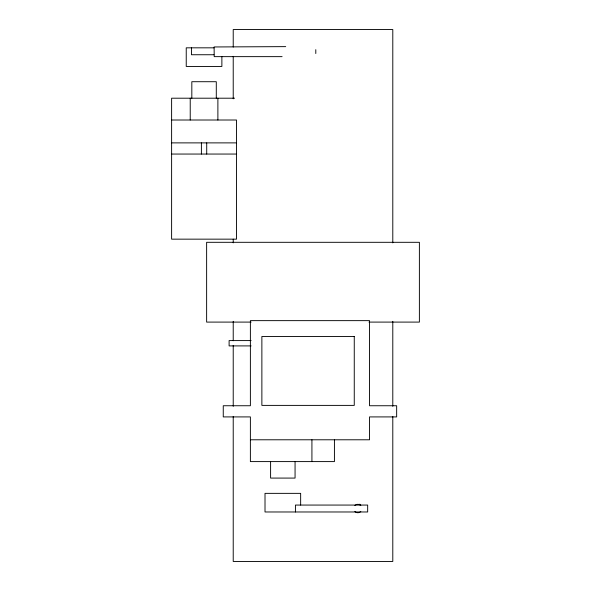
<?xml version="1.0" encoding="UTF-8"?>
<svg xmlns="http://www.w3.org/2000/svg" width="591" height="591" viewBox="0 0 591 591"><rect width="100%" height="100%" fill="white"/><g stroke="black" fill="none" stroke-linecap="round" stroke-linejoin="round"><path stroke-width="0.89" d="M315.793 49.674L315.793 53.53M285.704 46.63L214.105 46.962L214.215 56.64L282.092 56.64M214.001 47.827L186.239 47.827L186.239 66.443L221.876 66.443L221.876 56.692M213.898 54.741L191.454 54.741L191.454 47.827M234.59 98.202L171.612 98.202L171.612 239.156L236.503 239.156L236.503 120.01L171.612 120.01M171.612 142.882L236.503 142.882M171.612 154.052L236.503 154.052M251.116 322.095L206.628 322.095L206.628 242.31L419.388 242.31L419.388 322.095L368.954 322.095M251.116 340.586L229.109 340.586L229.109 345.905L251.116 345.905M250.385 439.785L369.53 439.785L369.53 416.914L396.657 416.914L396.657 405.744L369.53 405.744L369.53 320.64L250.385 320.64L250.385 405.744L223.258 405.744L223.258 416.914L250.385 416.914L250.385 461.593L334.425 461.593L334.425 439.785M392.793 242.864L392.793 29.55L233.223 29.55L233.223 47.095M392.793 321.356L392.793 406.312M392.793 416.47L392.793 561.45L233.223 561.45L233.223 416.47M311.922 439.785L311.922 461.593M300.649 505.061L300.649 493.359L265.012 493.359L265.012 511.976L367.668 511.976L367.668 505.061L295.434 505.061L295.434 511.976M295.064 461.593L295.064 478.082L270.597 478.082L270.597 461.593M233.223 56.33L233.223 98.808M233.223 239.17L233.223 242.864M233.223 321.356L233.223 340.748M233.223 345.366L233.223 406.312M217.887 98.202L217.887 120.01M216.291 98.202L216.291 81.713L191.824 81.713L191.824 98.202M206.717 142.882L206.717 154.052M201.398 142.882L201.398 154.052M190.228 98.202L190.228 120.01M354.851 505.541A4.211 4.211 -90 0 1 360.805 505.541M360.805 511.496A4.211 4.211 -90 0 1 354.851 511.496M359.321 504.3A4.211 4.211 -90 0 1 360.407 504.448M354.26 336.486L261.872 336.486L261.872 405.389L354.26 405.389L354.26 336.486"/></g></svg>
